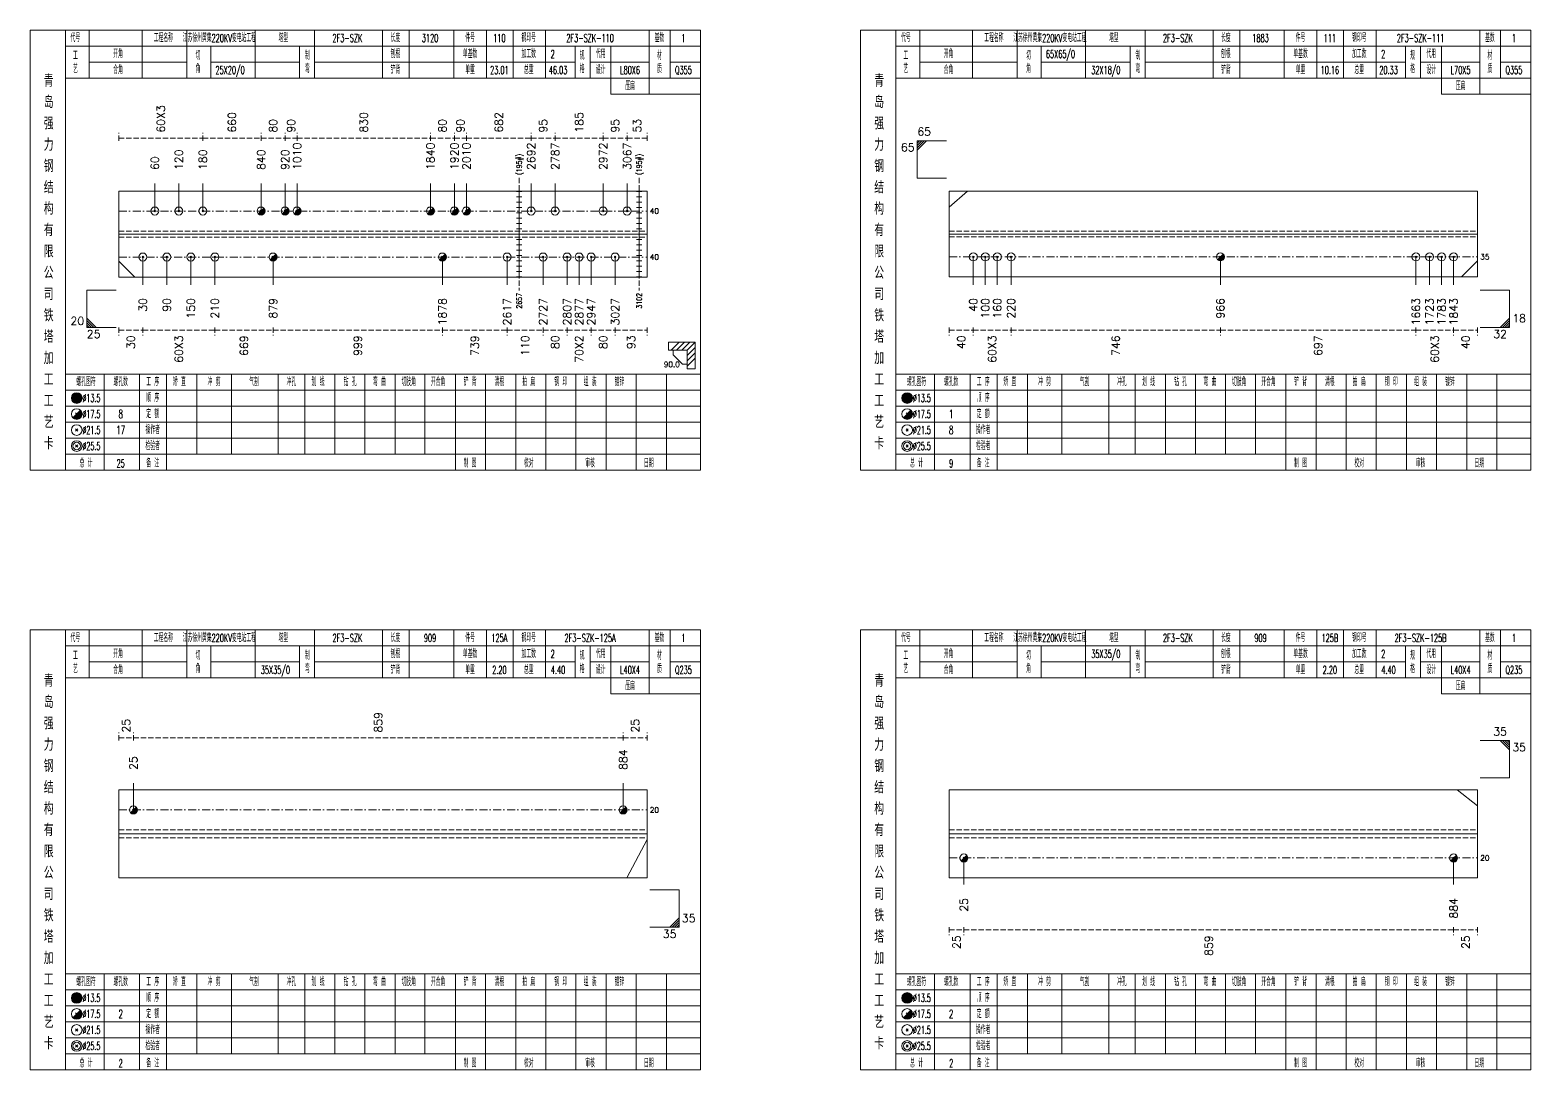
# Model space of a CAD drawing. Extents: x 0 to 4623, y -1159 to 4890.
# Drawn here: x 2803 to 3365, y 4500 to 4890 of the extents above; entities that cross this region are included whole.
import ezdxf
from ezdxf.enums import TextEntityAlignment as Align

# ---------------------------------------------------------------- set-up
doc = ezdxf.new("R2010")
doc.units = 0
doc.header["$MEASUREMENT"] = 0
doc.linetypes.add('一点画线', pattern=[5.2, 3, -1, 0.2, -1])
doc.linetypes.add('虚线', pattern=[2.75, 2, -0.75])
doc.layers.get('0').update_dxf_attribs({"linetype": 'CONTINUOUS', "lineweight": 25})
for name, color, linetype, lineweight in [('1', 7, 'CONTINUOUS', 25), ('2', 7, 'CONTINUOUS', 25), ('4', 7, 'CONTINUOUS', 25), ('5', 7, 'CONTINUOUS', 25)]:
    doc.layers.add(name, color=color, linetype=linetype, lineweight=lineweight)
doc.styles.get("Standard").update_dxf_attribs({"font": 'simplex.shx', "width": 0.7, "height": 3, "bigfont": 'gbhzfs.shx'})

# ---------------------------------------------------------------- blocks, each defined once
blk = doc.blocks.new('孔17.5')
at = {"layer": '5', "color": 7, "linetype": 'Continuous', "lineweight": 13}
for p, q in [((-0.707, -0.707), (0.707, 0.707)), ((-0.2, 0.2), (0.2, -0.2))]:
    blk.add_line(p, q, dxfattribs=at)
blk.add_circle((0, 0), 1, dxfattribs=at)
for radius in [0.9, 0.8, 0.7, 0.6, 0.5, 0.4, 0.3, 0.2, 0.1]:
    blk.add_arc((0, 0), radius, 225, 45, dxfattribs=at)
blk = doc.blocks.new('孔21.5')
at = {"layer": '5', "color": 7, "linetype": 'Continuous', "lineweight": 13}
for p, q in [((-0.2, -0.2), (0.2, 0.2)), ((-0.2, 0.2), (0.2, -0.2))]:
    blk.add_line(p, q, dxfattribs=at)
blk.add_circle((0, 0), 1, dxfattribs=at)

msp = doc.modelspace()

# ---------------------------------------------------------------- linework, layer by layer
at = {"color": 8, "linetype": '虚线', "lineweight": 9}
for p, q in [((2835.9, 4848.5), (2835.9, 4851.5)), ((2867.4, 4848.5), (2867.4, 4851.5)), ((2867.4, 4848.5), (2867.4, 4851.5)), ((2889.235, 4848.5), (2889.235, 4851.5)), ((2889.235, 4848.5), (2889.235, 4851.5)), ((2898.235, 4848.5), (2898.235, 4851.5)), ((2898.235, 4848.5), (2898.235, 4851.5)), ((2902.735, 4848.5), (2902.735, 4851.5)), ((2902.735, 4848.5), (2902.735, 4851.5)), ((2952.728, 4848.5), (2952.728, 4851.5)), ((2952.728, 4848.5), (2952.728, 4851.5)), ((2961.728, 4848.5), (2961.728, 4851.5)), ((2961.728, 4848.5), (2961.728, 4851.5)), ((2966.228, 4848.5), (2966.228, 4851.5)), ((2966.228, 4848.5), (2966.228, 4851.5)), ((2990.5, 4848.5), (2990.5, 4851.5)), ((2990.5, 4848.5), (2990.5, 4851.5)), ((2999.5, 4848.5), (2999.5, 4851.5)), ((2999.5, 4848.5), (2999.5, 4851.5)), ((3017.5, 4848.5), (3017.5, 4851.5)), ((3017.5, 4848.5), (3017.5, 4851.5)), ((3026.5, 4848.5), (3026.5, 4851.5)), ((3026.5, 4848.5), (3026.5, 4851.5)), ((3034, 4848.5), (3034, 4851.5)), ((2835.9, 4849.5), (2867.4, 4849.5)), ((2867.4, 4849.5), (2889.235, 4849.5)), ((2889.235, 4849.5), (2898.235, 4849.5)), ((2898.235, 4849.5), (2902.735, 4849.5)), ((2902.735, 4849.5), (2952.728, 4849.5)), ((2952.728, 4849.5), (2961.728, 4849.5)), ((2961.728, 4849.5), (2966.228, 4849.5)), ((2966.228, 4849.5), (2990.5, 4849.5)), ((2990.5, 4849.5), (2999.5, 4849.5)), ((2999.5, 4849.5), (3017.5, 4849.5)), ((3017.5, 4849.5), (3026.5, 4849.5)), ((3026.5, 4849.5), (3034, 4849.5)), ((2835.9, 4778.5), (2835.9, 4775.5)), ((2844.9, 4778.5), (2844.9, 4775.5)), ((2844.9, 4778.5), (2844.9, 4775.5)), ((2871.9, 4778.5), (2871.9, 4775.5)), ((2871.9, 4778.5), (2871.9, 4775.5)), ((2893.735, 4778.5), (2893.735, 4775.5)), ((2893.735, 4778.5), (2893.735, 4775.5)), ((2957.228, 4778.5), (2957.228, 4775.5)), ((2957.228, 4778.5), (2957.228, 4775.5)), ((2981.5, 4778.5), (2981.5, 4775.5)), ((2981.5, 4778.5), (2981.5, 4775.5)), ((2995, 4778.5), (2995, 4775.5)), ((2995, 4778.5), (2995, 4775.5)), ((3004, 4778.5), (3004, 4775.5)), ((3004, 4778.5), (3004, 4775.5)), ((3013, 4778.5), (3013, 4775.5)), ((3013, 4778.5), (3013, 4775.5)), ((3022, 4778.5), (3022, 4775.5)), ((3022, 4778.5), (3022, 4775.5)), ((3034, 4778.5), (3034, 4775.5)), ((3147.3, 4778.5), (3147.3, 4775.5)), ((3156.3, 4778.5), (3156.3, 4775.5)), ((3156.3, 4778.5), (3156.3, 4775.5)), ((3170.445, 4778.5), (3170.445, 4775.5)), ((3170.445, 4778.5), (3170.445, 4775.5)), ((3248.928, 4778.5), (3248.928, 4775.5)), ((3248.928, 4778.5), (3248.928, 4775.5)), ((3322.255, 4778.5), (3322.255, 4775.5)), ((3322.255, 4778.5), (3322.255, 4775.5)), ((3336.4, 4778.5), (3336.4, 4775.5)), ((3336.4, 4778.5), (3336.4, 4775.5)), ((3345.4, 4778.5), (3345.4, 4775.5)), ((2835.9, 4777.5), (2844.9, 4777.5)), ((2844.9, 4777.5), (2871.9, 4777.5)), ((2871.9, 4777.5), (2893.735, 4777.5)), ((2893.735, 4777.5), (2957.228, 4777.5)), ((2957.228, 4777.5), (2981.5, 4777.5)), ((2981.5, 4777.5), (2995, 4777.5)), ((2995, 4777.5), (3004, 4777.5)), ((3004, 4777.5), (3013, 4777.5)), ((3013, 4777.5), (3022, 4777.5)), ((3022, 4777.5), (3034, 4777.5)), ((3147.3, 4777.5), (3156.3, 4777.5)), ((3156.3, 4777.5), (3170.445, 4777.5)), ((3170.445, 4777.5), (3248.928, 4777.5)), ((3248.928, 4777.5), (3322.255, 4777.5)), ((3322.255, 4777.5), (3336.4, 4777.5)), ((3336.4, 4777.5), (3345.4, 4777.5)), ((2835.9, 4623.5), (2835.9, 4626.5)), ((2841.348, 4623.5), (2841.348, 4626.5)), ((2841.348, 4623.5), (2841.348, 4626.5)), ((3025, 4623.5), (3025, 4626.5)), ((3025, 4623.5), (3025, 4626.5)), ((3034, 4623.5), (3034, 4626.5)), ((2835.9, 4624.5), (2841.348, 4624.5)), ((2841.348, 4624.5), (3025, 4624.5)), ((3025, 4624.5), (3034, 4624.5)), ((3147.3, 4553.5), (3147.3, 4550.5)), ((3152.748, 4553.5), (3152.748, 4550.5)), ((3152.748, 4553.5), (3152.748, 4550.5)), ((3336.4, 4553.5), (3336.4, 4550.5)), ((3336.4, 4553.5), (3336.4, 4550.5)), ((3345.4, 4553.5), (3345.4, 4550.5)), ((3147.3, 4552.5), (3152.748, 4552.5)), ((3152.748, 4552.5), (3336.4, 4552.5)), ((3336.4, 4552.5), (3345.4, 4552.5))]:
    msp.add_line(p, q, dxfattribs=at)
at = {"color": 7, "linetype": 'Continuous', "lineweight": 13}
for p, q in [((3135.3, 4848.5), (3146.3, 4848.5)), ((3135.3, 4834.5), (3135.3, 4848.5)), ((3136.175, 4848.5), (3135.3, 4847.625)), ((3137.05, 4848.5), (3135.3, 4846.75)), ((3137.925, 4848.5), (3135.3, 4845.875)), ((3138.8, 4848.5), (3135.3, 4845)), ((3135.3, 4834.5), (3146.3, 4834.5)), ((2849.4, 4822.125), (2849.4, 4832.5)), ((2858.4, 4822.125), (2858.4, 4832.5)), ((2867.4, 4822.125), (2867.4, 4832.5)), ((2889.235, 4822.125), (2889.235, 4832.5)), ((2898.235, 4822.125), (2898.235, 4832.5)), ((2902.735, 4822.125), (2902.735, 4832.5)), ((2952.728, 4822.125), (2952.728, 4832.5)), ((2961.728, 4822.125), (2961.728, 4832.5)), ((2966.228, 4822.125), (2966.228, 4832.5)), ((2990.5, 4822.125), (2990.5, 4832.5)), ((2999.5, 4822.125), (2999.5, 4832.5)), ((3017.5, 4822.125), (3017.5, 4832.5)), ((3026.5, 4822.125), (3026.5, 4832.5)), ((3147.3, 4823.571), (3154.138, 4829.571)), ((2835.9, 4803.375), (2841.9, 4797.375)), ((2844.9, 4804.875), (2844.9, 4794.5)), ((2853.9, 4804.875), (2853.9, 4794.5)), ((2862.9, 4804.875), (2862.9, 4794.5)), ((2871.9, 4804.875), (2871.9, 4794.5)), ((2893.735, 4804.875), (2893.735, 4794.5)), ((2957.228, 4804.875), (2957.228, 4794.5)), ((2981.5, 4804.875), (2981.5, 4794.5)), ((2995, 4804.875), (2995, 4794.5)), ((3004, 4804.875), (3004, 4794.5)), ((3008.5, 4804.875), (3008.5, 4794.5)), ((3013, 4804.875), (3013, 4794.5)), ((3022, 4804.875), (3022, 4794.5)), ((3156.3, 4804.929), (3156.3, 4794.5)), ((3160.8, 4804.929), (3160.8, 4794.5)), ((3165.3, 4804.929), (3165.3, 4794.5)), ((3170.445, 4804.929), (3170.445, 4794.5)), ((3248.928, 4804.929), (3248.928, 4794.5)), ((3322.255, 4804.929), (3322.255, 4794.5)), ((3327.4, 4804.929), (3327.4, 4794.5)), ((3331.9, 4804.929), (3331.9, 4794.5)), ((3336.4, 4804.929), (3336.4, 4794.5)), ((3345.4, 4803.429), (3339.4, 4797.429)), ((2823.9, 4792.5), (2834.9, 4792.5)), ((2823.9, 4792.5), (2823.9, 4778.5)), ((3357.4, 4792.5), (3346.4, 4792.5)), ((3357.4, 4792.5), (3357.4, 4778.5)), ((2827.4, 4778.5), (2823.9, 4782)), ((2826.525, 4778.5), (2823.9, 4781.125)), ((2825.65, 4778.5), (2823.9, 4780.25)), ((2824.775, 4778.5), (2823.9, 4779.375)), ((2823.9, 4778.5), (2834.9, 4778.5)), ((3357.4, 4778.5), (3346.4, 4778.5)), ((3353.9, 4778.5), (3357.4, 4782)), ((3354.775, 4778.5), (3357.4, 4781.125)), ((3355.65, 4778.5), (3357.4, 4780.25)), ((3356.525, 4778.5), (3357.4, 4779.375)), ((3357.4, 4623.5), (3346.4, 4623.5)), ((3353.9, 4623.5), (3357.4, 4620)), ((3354.775, 4623.5), (3357.4, 4620.875)), ((3355.65, 4623.5), (3357.4, 4621.75)), ((3356.525, 4623.5), (3357.4, 4622.625)), ((3357.4, 4609.5), (3357.4, 4623.5)), ((3357.4, 4609.5), (3346.4, 4609.5)), ((2841.348, 4597.5), (2841.348, 4607.5)), ((3025, 4597.5), (3025, 4607.5)), ((3345.4, 4599), (3337.772, 4605)), ((3034, 4586.438), (3026.372, 4572)), ((3152.748, 4579.5), (3152.748, 4569.5)), ((3336.4, 4579.5), (3336.4, 4569.5)), ((3046, 4567.5), (3035, 4567.5)), ((3046, 4567.5), (3046, 4553.5)), ((3046, 4553.5), (3035, 4553.5)), ((3042.5, 4553.5), (3046, 4557)), ((3043.375, 4553.5), (3046, 4556.125)), ((3044.25, 4553.5), (3046, 4555.25)), ((3045.125, 4553.5), (3046, 4554.375))]:
    msp.add_line(p, q, dxfattribs=at)
at = {"color": 7, "linetype": 'Continuous', "lineweight": 18}
for p, q in [((2835.9, 4829.625), (2835.9, 4797.375)), ((2835.9, 4829.625), (3034, 4829.625)), ((3034, 4829.625), (3034, 4797.375)), ((3147.3, 4829.571), (3147.3, 4797.429)), ((3147.3, 4829.571), (3345.4, 4829.571)), ((3345.4, 4829.571), (3345.4, 4797.429)), ((2835.9, 4813.5), (3034, 4813.5)), ((3147.3, 4813.5), (3345.4, 4813.5)), ((2835.9, 4605), (2835.9, 4572)), ((2835.9, 4605), (3034, 4605)), ((3034, 4605), (3034, 4572)), ((3147.3, 4605), (3147.3, 4572)), ((3147.3, 4605), (3345.4, 4605)), ((3345.4, 4605), (3345.4, 4572)), ((2835.9, 4588.5), (3034, 4588.5)), ((3147.3, 4588.5), (3345.4, 4588.5))]:
    msp.add_line(p, q, dxfattribs=at)
at = {"color": 3, "linetype": '一点画线', "lineweight": 13}
for p, q in [((2835.9, 4822.125), (3034, 4822.125)), ((2835.9, 4804.875), (3034, 4804.875)), ((3147.3, 4804.929), (3345.4, 4804.929)), ((2835.9, 4597.5), (3034, 4597.5)), ((3147.3, 4579.5), (3345.4, 4579.5))]:
    msp.add_line(p, q, dxfattribs=at)
at = {"color": 1, "linetype": '虚线', "lineweight": 18}
for p, q in [((2835.9, 4814.625), (3034, 4814.625)), ((2835.9, 4812.375), (3034, 4812.375)), ((3147.3, 4814.571), (3345.4, 4814.571)), ((3147.3, 4812.429), (3345.4, 4812.429)), ((2835.9, 4590), (3034, 4590)), ((2835.9, 4587), (3034, 4587)), ((3147.3, 4590), (3345.4, 4590)), ((3147.3, 4587), (3345.4, 4587))]:
    msp.add_line(p, q, dxfattribs=at)
at = {"layer": '1', "color": 7, "linetype": 'Continuous', "lineweight": 18}
for p, q in [((2835.9, 4797.375), (3034, 4797.375)), ((3147.3, 4797.429), (3345.4, 4797.429)), ((2835.9, 4572), (3034, 4572)), ((3147.3, 4572), (3345.4, 4572))]:
    msp.add_line(p, q, dxfattribs=at)
at = {"layer": '2', "color": 216, "linetype": '虚线', "lineweight": 13}
for p, q in [((2986, 4834.625), (2986, 4792.375)), ((3031, 4834.625), (3031, 4792.375))]:
    msp.add_line(p, q, dxfattribs=at)
at = {"layer": '2', "color": 7, "linetype": 'Continuous', "lineweight": 13}
for p, q in [((2987, 4829.5), (2985, 4829.5)), ((2986, 4813.5), (2986, 4829.625)), ((3032, 4829.5), (3030, 4829.5)), ((3031, 4813.5), (3031, 4829.625)), ((2987, 4827.5), (2985, 4827.5)), ((2987, 4825.5), (2985, 4825.5)), ((2987, 4823.5), (2985, 4823.5)), ((3032, 4827.5), (3030, 4827.5)), ((3032, 4825.5), (3030, 4825.5)), ((3032, 4823.5), (3030, 4823.5)), ((2987, 4821.5), (2985, 4821.5)), ((2987, 4819.5), (2985, 4819.5)), ((3032, 4821.5), (3030, 4821.5)), ((3032, 4819.5), (3030, 4819.5)), ((2987, 4817.5), (2985, 4817.5)), ((2987, 4815.5), (2985, 4815.5)), ((2986, 4813.5), (2986, 4797.375)), ((3032, 4817.5), (3030, 4817.5)), ((3032, 4815.5), (3030, 4815.5)), ((3031, 4813.5), (3031, 4797.375)), ((2985, 4811.5), (2987, 4811.5)), ((2985, 4809.5), (2987, 4809.5)), ((2985, 4807.5), (2987, 4807.5)), ((3030, 4811.5), (3032, 4811.5)), ((3030, 4809.5), (3032, 4809.5)), ((3030, 4807.5), (3032, 4807.5)), ((2985, 4805.5), (2987, 4805.5)), ((2985, 4803.5), (2987, 4803.5)), ((2985, 4801.5), (2987, 4801.5)), ((3030, 4805.5), (3032, 4805.5)), ((3030, 4803.5), (3032, 4803.5)), ((3030, 4801.5), (3032, 4801.5)), ((2985, 4799.5), (2987, 4799.5)), ((2985, 4797.5), (2987, 4797.5)), ((3030, 4799.5), (3032, 4799.5)), ((3030, 4797.5), (3032, 4797.5)), ((3052, 4773), (3042, 4773)), ((3042, 4773), (3042, 4770)), ((3043, 4770), (3046, 4773)), ((3045, 4770), (3048, 4773)), ((3047, 4770), (3050, 4773)), ((3049, 4770), (3052, 4773)), ((3052, 4763), (3052, 4773)), ((3042, 4770), (3049, 4770)), ((3043.75, 4770), (3043.75, 4768.25)), ((3047.25, 4764.75), (3043.75, 4768.25)), ((3049, 4768), (3052, 4771)), ((3049, 4770), (3049, 4763)), ((3049, 4766), (3052, 4769)), ((3049, 4764), (3052, 4767)), ((3047.25, 4764.75), (3049, 4764.75)), ((3049, 4763), (3052, 4763))]:
    msp.add_line(p, q, dxfattribs=at)
at = {"layer": '4', "color": 1, "linetype": 'Continuous', "lineweight": 18}
for p, q in [((2815.9, 4725), (2815.9, 4890)), ((2824.8, 4872), (2824.8, 4890)), ((2844.6, 4872), (2844.6, 4890)), ((2861.4, 4872), (2861.4, 4890)), ((2887, 4872), (2887, 4890)), ((2909.3, 4872), (2909.3, 4890)), ((2934.8, 4872), (2934.8, 4890)), ((2944.8, 4872), (2944.8, 4890)), ((2961.5, 4872), (2961.5, 4890)), ((2973.7, 4872), (2973.7, 4890)), ((2983.7, 4872), (2983.7, 4890)), ((2995.9, 4872), (2995.9, 4890)), ((3034.8, 4866), (3034.8, 4890)), ((3042.6, 4872), (3042.6, 4890)), ((3127.3, 4725), (3127.3, 4890)), ((3136.2, 4872), (3136.2, 4890)), ((3156, 4872), (3156, 4890)), ((3172.8, 4872), (3172.8, 4890)), ((3198.4, 4872), (3198.4, 4890)), ((3220.7, 4872), (3220.7, 4890)), ((3246.2, 4872), (3246.2, 4890)), ((3256.2, 4872), (3256.2, 4890)), ((3272.9, 4872), (3272.9, 4890)), ((3285.1, 4872), (3285.1, 4890)), ((3295.1, 4872), (3295.1, 4890)), ((3307.3, 4872), (3307.3, 4890)), ((3346.2, 4866), (3346.2, 4890)), ((3354, 4872), (3354, 4890)), ((2815.9, 4884), (3054, 4884)), ((2870.4, 4872), (2870.4, 4884)), ((2903.7, 4872), (2903.7, 4884)), ((3007, 4872), (3007, 4884)), ((3012.6, 4872), (3012.6, 4884)), ((3020.4, 4866), (3020.4, 4884)), ((3127.3, 4884), (3365.4, 4884)), ((3181.8, 4872), (3181.8, 4884)), ((3215.1, 4872), (3215.1, 4884)), ((3318.4, 4872), (3318.4, 4884)), ((3324, 4872), (3324, 4884)), ((3331.8, 4866), (3331.8, 4884)), ((2824.8, 4878), (2861.4, 4878)), ((2870.4, 4878), (2903.7, 4878)), ((2909.3, 4878), (3007, 4878)), ((3012.6, 4878), (3034.8, 4878)), ((3042.6, 4878), (3054, 4878)), ((3136.2, 4878), (3172.8, 4878)), ((3181.8, 4878), (3215.1, 4878)), ((3220.7, 4878), (3318.4, 4878)), ((3324, 4878), (3346.2, 4878)), ((3354, 4878), (3365.4, 4878)), ((2815.9, 4872), (3054, 4872)), ((3127.3, 4872), (3365.4, 4872)), ((3020.4, 4866), (3054, 4866)), ((3331.8, 4866), (3365.4, 4866)), ((2815.9, 4761), (3054, 4761)), ((2830.4, 4725), (2830.4, 4761)), ((2843.7, 4725), (2843.7, 4761)), ((2853.8, 4725), (2853.8, 4761)), ((2865.2, 4731), (2865.2, 4761)), ((2878.1, 4731), (2878.1, 4761)), ((2895.7, 4731), (2895.7, 4761)), ((2905.6, 4731), (2905.6, 4761)), ((2916.9, 4731), (2916.9, 4761)), ((2928.2, 4731), (2928.2, 4761)), ((2939.5, 4731), (2939.5, 4761)), ((2950.7, 4731), (2950.7, 4761)), ((2962.1, 4731), (2962.1, 4761)), ((2973.4, 4731), (2973.4, 4761)), ((2984.7, 4731), (2984.7, 4761)), ((2996, 4731), (2996, 4761)), ((3007.3, 4731), (3007.3, 4761)), ((3018.6, 4731), (3018.6, 4761)), ((3029.9, 4731), (3029.9, 4761)), ((3041.2, 4731), (3041.2, 4761)), ((3127.3, 4761), (3365.4, 4761)), ((3141.8, 4725), (3141.8, 4761)), ((3155.1, 4725), (3155.1, 4761)), ((3165.2, 4725), (3165.2, 4761)), ((3176.6, 4731), (3176.6, 4761)), ((3189.5, 4731), (3189.5, 4761)), ((3207.1, 4731), (3207.1, 4761)), ((3217, 4731), (3217, 4761)), ((3228.3, 4731), (3228.3, 4761)), ((3239.6, 4731), (3239.6, 4761)), ((3250.9, 4731), (3250.9, 4761)), ((3262.1, 4731), (3262.1, 4761)), ((3273.5, 4731), (3273.5, 4761)), ((3284.8, 4731), (3284.8, 4761)), ((3296.1, 4731), (3296.1, 4761)), ((3307.4, 4731), (3307.4, 4761)), ((3318.7, 4731), (3318.7, 4761)), ((3330, 4731), (3330, 4761)), ((3341.3, 4731), (3341.3, 4761)), ((3352.6, 4731), (3352.6, 4761)), ((2815.9, 4755), (3054, 4755)), ((3127.3, 4755), (3365.4, 4755)), ((2815.9, 4749), (3054, 4749)), ((3127.3, 4749), (3365.4, 4749)), ((2815.9, 4743), (3054, 4743)), ((3127.3, 4743), (3365.4, 4743)), ((2815.9, 4737), (3054, 4737)), ((3127.3, 4737), (3365.4, 4737)), ((2815.9, 4731), (3054, 4731)), ((2962.1, 4725), (2962.1, 4731)), ((2973.4, 4725), (2973.4, 4731)), ((2984.7, 4725), (2984.7, 4731)), ((2996, 4725), (2996, 4731)), ((3007.3, 4725), (3007.3, 4731)), ((3018.6, 4725), (3018.6, 4731)), ((3029.9, 4725), (3029.9, 4731)), ((3041.2, 4725), (3041.2, 4731)), ((3127.3, 4731), (3365.4, 4731)), ((3273.5, 4725), (3273.5, 4731)), ((3284.8, 4725), (3284.8, 4731)), ((3296.1, 4725), (3296.1, 4731)), ((3307.4, 4725), (3307.4, 4731)), ((3318.7, 4725), (3318.7, 4731)), ((3330, 4725), (3330, 4731)), ((3341.3, 4725), (3341.3, 4731)), ((3352.6, 4725), (3352.6, 4731)), ((2815.9, 4500), (2815.9, 4665)), ((2824.8, 4647), (2824.8, 4665)), ((2844.6, 4647), (2844.6, 4665)), ((2861.4, 4647), (2861.4, 4665)), ((2887, 4647), (2887, 4665)), ((2909.3, 4647), (2909.3, 4665)), ((2934.8, 4647), (2934.8, 4665)), ((2944.8, 4647), (2944.8, 4665)), ((2961.5, 4647), (2961.5, 4665)), ((2973.7, 4647), (2973.7, 4665)), ((2983.7, 4647), (2983.7, 4665)), ((2995.9, 4647), (2995.9, 4665)), ((3034.8, 4641), (3034.8, 4665)), ((3042.6, 4647), (3042.6, 4665)), ((3127.3, 4500), (3127.3, 4665)), ((3136.2, 4647), (3136.2, 4665)), ((3156, 4647), (3156, 4665)), ((3172.8, 4647), (3172.8, 4665)), ((3198.4, 4647), (3198.4, 4665)), ((3220.7, 4647), (3220.7, 4665)), ((3246.2, 4647), (3246.2, 4665)), ((3256.2, 4647), (3256.2, 4665)), ((3272.9, 4647), (3272.9, 4665)), ((3285.1, 4647), (3285.1, 4665)), ((3295.1, 4647), (3295.1, 4665)), ((3307.3, 4647), (3307.3, 4665)), ((3346.2, 4641), (3346.2, 4665)), ((3354, 4647), (3354, 4665)), ((2815.9, 4659), (3054, 4659)), ((2870.4, 4647), (2870.4, 4659)), ((2903.7, 4647), (2903.7, 4659)), ((3007, 4647), (3007, 4659)), ((3012.6, 4647), (3012.6, 4659)), ((3020.4, 4641), (3020.4, 4659)), ((3127.3, 4659), (3365.4, 4659)), ((3181.8, 4647), (3181.8, 4659)), ((3215.1, 4647), (3215.1, 4659)), ((3318.4, 4647), (3318.4, 4659)), ((3324, 4647), (3324, 4659)), ((3331.8, 4641), (3331.8, 4659)), ((2824.8, 4653), (2861.4, 4653)), ((2870.4, 4653), (2903.7, 4653)), ((2909.3, 4653), (3007, 4653)), ((3012.6, 4653), (3034.8, 4653)), ((3042.6, 4653), (3054, 4653)), ((3136.2, 4653), (3172.8, 4653)), ((3181.8, 4653), (3215.1, 4653)), ((3220.7, 4653), (3318.4, 4653)), ((3324, 4653), (3346.2, 4653)), ((3354, 4653), (3365.4, 4653)), ((2815.9, 4647), (3054, 4647)), ((3127.3, 4647), (3365.4, 4647)), ((3020.4, 4641), (3054, 4641)), ((3331.8, 4641), (3365.4, 4641)), ((2815.9, 4536), (3054, 4536)), ((2830.4, 4500), (2830.4, 4536)), ((2843.7, 4500), (2843.7, 4536)), ((2853.8, 4500), (2853.8, 4536)), ((2865.2, 4506), (2865.2, 4536)), ((2878.1, 4506), (2878.1, 4536)), ((2895.7, 4506), (2895.7, 4536)), ((2905.6, 4506), (2905.6, 4536)), ((2916.9, 4506), (2916.9, 4536)), ((2928.2, 4506), (2928.2, 4536)), ((2939.5, 4506), (2939.5, 4536)), ((2950.7, 4506), (2950.7, 4536)), ((2962.1, 4506), (2962.1, 4536)), ((2973.4, 4506), (2973.4, 4536)), ((2984.7, 4506), (2984.7, 4536)), ((2996, 4506), (2996, 4536)), ((3007.3, 4506), (3007.3, 4536)), ((3018.6, 4506), (3018.6, 4536)), ((3029.9, 4506), (3029.9, 4536)), ((3041.2, 4506), (3041.2, 4536)), ((3127.3, 4536), (3365.4, 4536)), ((3141.8, 4500), (3141.8, 4536)), ((3155.1, 4500), (3155.1, 4536)), ((3165.2, 4500), (3165.2, 4536)), ((3176.6, 4506), (3176.6, 4536)), ((3189.5, 4506), (3189.5, 4536)), ((3207.1, 4506), (3207.1, 4536)), ((3217, 4506), (3217, 4536)), ((3228.3, 4506), (3228.3, 4536)), ((3239.6, 4506), (3239.6, 4536)), ((3250.9, 4506), (3250.9, 4536)), ((3262.1, 4506), (3262.1, 4536)), ((3273.5, 4506), (3273.5, 4536)), ((3284.8, 4506), (3284.8, 4536)), ((3296.1, 4506), (3296.1, 4536)), ((3307.4, 4506), (3307.4, 4536)), ((3318.7, 4506), (3318.7, 4536)), ((3330, 4506), (3330, 4536)), ((3341.3, 4506), (3341.3, 4536)), ((3352.6, 4506), (3352.6, 4536)), ((2815.9, 4530), (3054, 4530)), ((3127.3, 4530), (3365.4, 4530)), ((2815.9, 4524), (3054, 4524)), ((3127.3, 4524), (3365.4, 4524)), ((2815.9, 4518), (3054, 4518)), ((3127.3, 4518), (3365.4, 4518)), ((2815.9, 4512), (3054, 4512)), ((3127.3, 4512), (3365.4, 4512)), ((2815.9, 4506), (3054, 4506)), ((2962.1, 4500), (2962.1, 4506)), ((2973.4, 4500), (2973.4, 4506)), ((2984.7, 4500), (2984.7, 4506)), ((2996, 4500), (2996, 4506)), ((3007.3, 4500), (3007.3, 4506)), ((3018.6, 4500), (3018.6, 4506)), ((3029.9, 4500), (3029.9, 4506)), ((3041.2, 4500), (3041.2, 4506)), ((3127.3, 4506), (3365.4, 4506)), ((3273.5, 4500), (3273.5, 4506)), ((3284.8, 4500), (3284.8, 4506)), ((3296.1, 4500), (3296.1, 4506)), ((3307.4, 4500), (3307.4, 4506)), ((3318.7, 4500), (3318.7, 4506)), ((3330, 4500), (3330, 4506)), ((3341.3, 4500), (3341.3, 4506)), ((3352.6, 4500), (3352.6, 4506))]:
    msp.add_line(p, q, dxfattribs=at)
at = {"layer": '4', "color": 7, "linetype": 'Continuous', "lineweight": 13}
for p, q in [((2819.9, 4751.8), (2820.3, 4752.2)), ((2820.3, 4751.8), (2819.9, 4752.2)), ((3131.3, 4751.8), (3131.7, 4752.2)), ((3131.7, 4751.8), (3131.3, 4752.2)), ((2818.686, 4744.586), (2821.514, 4747.414)), ((2819.7, 4746.4), (2820.5, 4745.6)), ((3130.086, 4744.586), (3132.914, 4747.414)), ((3131.1, 4746.4), (3131.9, 4745.6)), ((2819.7, 4739.6), (2820.5, 4740.4)), ((2819.7, 4740.4), (2820.5, 4739.6)), ((3131.1, 4739.6), (3131.9, 4740.4)), ((3131.1, 4740.4), (3131.9, 4739.6)), ((2819.7, 4733.6), (2820.5, 4734.4)), ((2819.7, 4734.4), (2820.5, 4733.6)), ((3131.1, 4733.6), (3131.9, 4734.4)), ((3131.1, 4734.4), (3131.9, 4733.6)), ((2819.9, 4526.8), (2820.3, 4527.2)), ((2820.3, 4526.8), (2819.9, 4527.2)), ((3131.3, 4526.8), (3131.7, 4527.2)), ((3131.7, 4526.8), (3131.3, 4527.2)), ((2818.686, 4519.586), (2821.514, 4522.414)), ((2819.7, 4521.4), (2820.5, 4520.6)), ((3130.086, 4519.586), (3132.914, 4522.414)), ((3131.1, 4521.4), (3131.9, 4520.6)), ((2819.7, 4514.6), (2820.5, 4515.4)), ((2819.7, 4515.4), (2820.5, 4514.6)), ((3131.1, 4514.6), (3131.9, 4515.4)), ((3131.1, 4515.4), (3131.9, 4514.6)), ((2819.7, 4508.6), (2820.5, 4509.4)), ((2819.7, 4509.4), (2820.5, 4508.6)), ((3131.1, 4508.6), (3131.9, 4509.4)), ((3131.1, 4509.4), (3131.9, 4508.6))]:
    msp.add_line(p, q, dxfattribs=at)
at = {"layer": '4', "color": 1, "linetype": 'Continuous', "lineweight": 18}
for points in [[(2802.6, 4890), (2802.6, 4725), (3054, 4725), (3054, 4890)], [(3114, 4890), (3114, 4725), (3365.4, 4725), (3365.4, 4890)], [(2802.6, 4665), (2802.6, 4500), (3054, 4500), (3054, 4665)], [(3114, 4665), (3114, 4500), (3365.4, 4500), (3365.4, 4665)]]:
    msp.add_lwpolyline(points, close=True, dxfattribs=at)
at = {"layer": '4', "color": 7, "linetype": 'Continuous', "lineweight": 13}
for centre, radius in [((2820.1, 4752), 2), ((2820.1, 4752), 1.8), ((2820.1, 4752), 1.6), ((2820.1, 4752), 1.4), ((2820.1, 4752), 1.2), ((2820.1, 4752), 1), ((2820.1, 4752), 0.8), ((2820.1, 4752), 0.6), ((2820.1, 4752), 0.4), ((2820.1, 4752), 0.2), ((3131.5, 4752), 2), ((3131.5, 4752), 1.8), ((3131.5, 4752), 1.6), ((3131.5, 4752), 1.4), ((3131.5, 4752), 1.2), ((3131.5, 4752), 1), ((3131.5, 4752), 0.8), ((3131.5, 4752), 0.6), ((3131.5, 4752), 0.4), ((3131.5, 4752), 0.2), ((2820.1, 4746), 2), ((3131.5, 4746), 2), ((2820.1, 4740), 2), ((3131.5, 4740), 2), ((2820.1, 4734), 2), ((2820.1, 4734), 1.4), ((3131.5, 4734), 2), ((3131.5, 4734), 1.4), ((2820.1, 4527), 2), ((2820.1, 4527), 1.8), ((2820.1, 4527), 1.6), ((2820.1, 4527), 1.4), ((2820.1, 4527), 1.2), ((2820.1, 4527), 1), ((2820.1, 4527), 0.8), ((2820.1, 4527), 0.6), ((2820.1, 4527), 0.4), ((2820.1, 4527), 0.2), ((3131.5, 4527), 2), ((3131.5, 4527), 1.8), ((3131.5, 4527), 1.6), ((3131.5, 4527), 1.4), ((3131.5, 4527), 1.2), ((3131.5, 4527), 1), ((3131.5, 4527), 0.8), ((3131.5, 4527), 0.6), ((3131.5, 4527), 0.4), ((3131.5, 4527), 0.2), ((2820.1, 4521), 2), ((3131.5, 4521), 2), ((2820.1, 4515), 2), ((3131.5, 4515), 2), ((2820.1, 4509), 2), ((2820.1, 4509), 1.4), ((3131.5, 4509), 2), ((3131.5, 4509), 1.4)]:
    msp.add_circle(centre, radius, dxfattribs=at)
for centre, radius in [((2820.1, 4746), 1.8), ((2820.1, 4746), 1.6), ((2820.1, 4746), 1.4), ((2820.1, 4746), 1.2), ((2820.1, 4746), 1), ((2820.1, 4746), 0.8), ((2820.1, 4746), 0.6), ((2820.1, 4746), 0.4), ((2820.1, 4746), 0.2), ((3131.5, 4746), 1.8), ((3131.5, 4746), 1.6), ((3131.5, 4746), 1.4), ((3131.5, 4746), 1.2), ((3131.5, 4746), 1), ((3131.5, 4746), 0.8), ((3131.5, 4746), 0.6), ((3131.5, 4746), 0.4), ((3131.5, 4746), 0.2), ((2820.1, 4521), 1.8), ((2820.1, 4521), 1.6), ((2820.1, 4521), 1.4), ((2820.1, 4521), 1.2), ((2820.1, 4521), 1), ((2820.1, 4521), 0.8), ((2820.1, 4521), 0.6), ((2820.1, 4521), 0.4), ((2820.1, 4521), 0.2), ((3131.5, 4521), 1.8), ((3131.5, 4521), 1.6), ((3131.5, 4521), 1.4), ((3131.5, 4521), 1.2), ((3131.5, 4521), 1), ((3131.5, 4521), 0.8), ((3131.5, 4521), 0.6), ((3131.5, 4521), 0.4), ((3131.5, 4521), 0.2)]:
    msp.add_arc(centre, radius, 225, 45, dxfattribs=at)

# ---------------------------------------------------------------- block references
at = {"color": 7, "linetype": 'Continuous', "lineweight": 13, "xscale": 1.5, "yscale": 1.5, "zscale": 1.5}
for name, p in [('孔21.5', (2849.4, 4822.125)), ('孔21.5', (2858.4, 4822.125)), ('孔21.5', (2867.4, 4822.125)), ('孔17.5', (2889.235, 4822.125)), ('孔17.5', (2898.235, 4822.125)), ('孔17.5', (2902.735, 4822.125)), ('孔17.5', (2952.728, 4822.125)), ('孔17.5', (2961.728, 4822.125)), ('孔17.5', (2966.228, 4822.125)), ('孔21.5', (2990.5, 4822.125)), ('孔21.5', (2999.5, 4822.125)), ('孔21.5', (3017.5, 4822.125)), ('孔21.5', (3026.5, 4822.125)), ('孔17.5', (2841.348, 4597.5)), ('孔17.5', (3025, 4597.5))]:
    msp.add_blockref(name, p, dxfattribs=at)
at = {"layer": '1', "color": 7, "linetype": 'Continuous', "lineweight": 13, "xscale": 1.5, "yscale": 1.5, "zscale": 1.5}
for name, p in [('孔21.5', (2844.9, 4804.875)), ('孔21.5', (2853.9, 4804.875)), ('孔21.5', (2862.9, 4804.875)), ('孔21.5', (2871.9, 4804.875)), ('孔17.5', (2893.735, 4804.875)), ('孔17.5', (2957.228, 4804.875)), ('孔21.5', (2981.5, 4804.875)), ('孔21.5', (2995, 4804.875)), ('孔21.5', (3004, 4804.875)), ('孔21.5', (3008.5, 4804.875)), ('孔21.5', (3013, 4804.875)), ('孔21.5', (3022, 4804.875)), ('孔21.5', (3156.3, 4804.929)), ('孔21.5', (3160.8, 4804.929)), ('孔21.5', (3165.3, 4804.929)), ('孔21.5', (3170.445, 4804.929)), ('孔17.5', (3248.928, 4804.929)), ('孔21.5', (3322.255, 4804.929)), ('孔21.5', (3327.4, 4804.929)), ('孔21.5', (3331.9, 4804.929)), ('孔21.5', (3336.4, 4804.929)), ('孔17.5', (3152.748, 4579.5)), ('孔17.5', (3336.4, 4579.5))]:
    msp.add_blockref(name, p, dxfattribs=at)

# ---------------------------------------------------------------- texts
at = {"color": 8, "linetype": 'Continuous', "lineweight": 9}
for s, p in [('60X3', (2851.65, 4851.5)), ('660', (2878.317, 4851.5)), ('830', (2927.731, 4851.5)), ('682', (2978.364, 4851.5)), ('185', (3008.5, 4851.5)), ('80', (2893.735, 4851.5)), ('90', (2900.485, 4851.5)), ('80', (2957.228, 4851.5)), ('90', (2963.978, 4851.5)), ('95', (2995, 4851.5)), ('95', (3022, 4851.5)), ('53', (3030.25, 4851.5)), ('859', (2933.174, 4626.5)), ('25', (2838.624, 4626.5)), ('25', (3029.5, 4626.5))]:
    msp.add_text(s, height=3, rotation=90, dxfattribs=at).set_placement(p, align=Align.MIDDLE_LEFT)
at = {"color": 7, "linetype": 'Continuous', "lineweight": 13}
for s, p in [('65', (3135.3, 4849.5)), ('18', (3358.4, 4779.5)), ('35', (3047, 4554.5))]:
    msp.add_text(s, height=3, dxfattribs=at).set_placement(p, align=Align.BOTTOM_LEFT)
for s, p in [('1010', (2902.735, 4837.5)), ('1840', (2952.728, 4837.5)), ('1920', (2961.728, 4837.5)), ('2010', (2966.228, 4837.5)), ('2692', (2990.5, 4837.5)), ('2787', (2999.5, 4837.5)), ('2972', (3017.5, 4837.5)), ('3067', (3026.5, 4837.5)), ('60', (2849.4, 4837.5)), ('120', (2858.4, 4837.5)), ('180', (2867.4, 4837.5)), ('840', (2889.235, 4837.5)), ('920', (2898.235, 4837.5)), ('25', (2841.348, 4612.5)), ('884', (3025, 4612.5))]:
    msp.add_text(s, height=3, rotation=90, dxfattribs=at).set_placement(p, align=Align.MIDDLE_LEFT)
for s, p in [('65', (3134.3, 4847.5)), ('32', (3356.4, 4777.5)), ('35', (3045, 4552.5))]:
    msp.add_text(s, height=3, dxfattribs=at).set_placement(p, align=Align.TOP_RIGHT)
for s, p in [('40', (3035, 4822.125)), ('40', (3035, 4804.875)), ('35', (3346.4, 4804.929)), ('20', (3035, 4597.5)), ('20', (3346.4, 4579.5))]:
    msp.add_text(s, height=2, dxfattribs=at).set_placement(p, align=Align.MIDDLE_LEFT)
for s, p in [('20', (2822.9, 4778.5)), ('35', (3356.4, 4624.5))]:
    msp.add_text(s, height=3, dxfattribs=at).set_placement(p, align=Align.BOTTOM_RIGHT)
for s, p in [('25', (2823.9, 4777.5)), ('35', (3358.4, 4622.5))]:
    msp.add_text(s, height=3, dxfattribs=at).set_placement(p, align=Align.TOP_LEFT)
at = {"color": 8, "linetype": 'Continuous', "lineweight": 9}
for s, p in [('30', (2840.4, 4775.5)), ('60X3', (2858.4, 4775.5)), ('669', (2882.817, 4775.5)), ('999', (2925.481, 4775.5)), ('739', (2969.364, 4775.5)), ('110', (2988.25, 4775.5)), ('80', (2999.5, 4775.5)), ('70X2', (3008.5, 4775.5)), ('80', (3017.5, 4775.5)), ('93', (3028, 4775.5)), ('40', (3151.8, 4775.5)), ('60X3', (3163.372, 4775.5)), ('746', (3209.686, 4775.5)), ('697', (3285.591, 4775.5)), ('60X3', (3329.328, 4775.5)), ('40', (3340.9, 4775.5)), ('25', (3150.024, 4550.5)), ('859', (3244.574, 4550.5)), ('25', (3340.9, 4550.5))]:
    msp.add_text(s, height=3, rotation=90, dxfattribs=at).set_placement(p, align=Align.MIDDLE_RIGHT)
at = {"layer": '1', "color": 7, "linetype": 'Continuous', "lineweight": 13}
for s, p in [('30', (2844.9, 4789.5)), ('90', (2853.9, 4789.5)), ('150', (2862.9, 4789.5)), ('210', (2871.9, 4789.5)), ('879', (2893.735, 4789.5)), ('1878', (2957.228, 4789.5)), ('2617', (2981.5, 4789.5)), ('2727', (2995, 4789.5)), ('2807', (3004, 4789.5)), ('2877', (3008.5, 4789.5)), ('2947', (3013, 4789.5)), ('3027', (3022, 4789.5)), ('40', (3156.3, 4789.5)), ('100', (3160.8, 4789.5)), ('160', (3165.3, 4789.5)), ('220', (3170.445, 4789.5)), ('966', (3248.928, 4789.5)), ('1663', (3322.255, 4789.5)), ('1723', (3327.4, 4789.5)), ('1783', (3331.9, 4789.5)), ('1843', (3336.4, 4789.5)), ('25', (3152.748, 4564.5)), ('884', (3336.4, 4564.5))]:
    msp.add_text(s, height=3, rotation=90, dxfattribs=at).set_placement(p, align=Align.MIDDLE_RIGHT)
at = {"layer": '2', "color": 7, "linetype": 'Continuous', "lineweight": 13, "width": 0.7}
for p in [(2986, 4835.625), (3031, 4835.625)]:
    msp.add_text('(195#)', height=2, rotation=90, dxfattribs=at).set_placement(p, align=Align.MIDDLE_LEFT)
for s, p in [('2657', (2986, 4791.375)), ('3102', (3031, 4791.375))]:
    msp.add_text(s, height=2, rotation=90, dxfattribs=at).set_placement(p, align=Align.MIDDLE_RIGHT)
at = {"layer": '2', "color": 7, "linetype": 'Continuous', "lineweight": 13}
msp.add_text('90.0', height=2, dxfattribs=at).set_placement((3046.25, 4763), align=Align.BOTTOM_RIGHT)
at = {"layer": '4', "color": 1, "linetype": 'Continuous', "lineweight": 13}
for s, height, width, p in [('代号', 3, 0.6, (2819.6, 4887)), ('工程名称', 3, 0.6, (2852.6, 4887)), ('江苏徐州黄集220KV变电站工程', 3, 0.6, (2873.6, 4887)), ('塔型', 3, 0.6, (2897.6, 4887)), ('2F3-SZK', 3, 0.6, (2921.6, 4887)), ('长度', 3, 0.6, (2939.6, 4887)), ('3120', 3, 0.6, (2952.6, 4887)), ('件号', 3, 0.6, (2967.6, 4887)), ('110', 3, 0.6, (2978.6, 4887)), ('钢印号', 3, 0.6, (2989.6, 4887)), ('2F3-SZK-110', 3, 0.6, (3012.6, 4887)), ('基数', 3, 0.6, (3038.6, 4887)), ('1', 3, 0.6, (3047.6, 4887)), ('代号', 3, 0.6, (3131, 4887)), ('工程名称', 3, 0.6, (3164, 4887)), ('江苏徐州黄集220KV变电站工程', 3, 0.6, (3185, 4887)), ('塔型', 3, 0.6, (3209, 4887)), ('2F3-SZK', 3, 0.6, (3233, 4887)), ('长度', 3, 0.6, (3251, 4887)), ('1883', 3, 0.6, (3264, 4887)), ('件号', 3, 0.6, (3279, 4887)), ('111', 3, 0.6, (3290, 4887)), ('钢印号', 3, 0.6, (3301, 4887)), ('2F3-SZK-111', 3, 0.6, (3324, 4887)), ('基数', 3, 0.6, (3350, 4887)), ('1', 3, 0.6, (3359, 4887)), ('工', 3, 0.6, (2819.6, 4880.4)), ('开角', 3, 0.6, (2835.6, 4881)), ('切', 3, 0.6, (2865.6, 4880.4)), ('制', 3, 0.6, (2906.6, 4880.4)), ('刨根', 3, 0.6, (2939.6, 4881)), ('单基数', 3, 0.6, (2967.6, 4881)), ('加工数', 3, 0.6, (2989.6, 4881)), ('2', 3, 0.6, (2998.6, 4881)), ('规', 3, 0.6, (3009.6, 4880.4)), ('代用', 3, 0.6, (3016.6, 4881)), ('材', 3, 0.6, (3038.6, 4880.4)), ('工', 3, 0.6, (3131, 4880.4)), ('开角', 3, 0.6, (3147, 4881)), ('切', 3, 0.6, (3177, 4880.4)), ('65X65/0', 3, 0.6, (3189, 4881)), ('制', 3, 0.6, (3218, 4880.4)), ('刨根', 3, 0.6, (3251, 4881)), ('单基数', 3, 0.6, (3279, 4881)), ('加工数', 3, 0.6, (3301, 4881)), ('2', 3, 0.6, (3310, 4881)), ('规', 3, 0.6, (3321, 4880.4)), ('代用', 3, 0.6, (3328, 4881)), ('材', 3, 0.6, (3350, 4880.4)), ('艺', 3, 0.6, (2819.6, 4875.4)), ('合角', 3, 0.6, (2835.6, 4875)), ('角', 3, 0.6, (2865.6, 4875.4)), ('25X20/0', 3, 0.6, (2877.6, 4875)), ('弯', 3, 0.6, (2906.6, 4875.4)), ('铲背', 3, 0.6, (2939.6, 4875)), ('单重', 3, 0.6, (2967.6, 4875)), ('23.01', 3, 0.6, (2978.6, 4875)), ('总重', 3, 0.6, (2989.6, 4875)), ('46.03', 3, 0.6, (3000.6, 4875)), ('格', 3, 0.6, (3009.6, 4875.4)), ('设计', 3, 0.6, (3016.6, 4875)), ('L80X6', 3, 0.6, (3027.6, 4875)), ('质', 3, 0.6, (3038.6, 4875.4)), ('Q355', 3, 0.6, (3047.6, 4875)), ('艺', 3, 0.6, (3131, 4875.4)), ('合角', 3, 0.6, (3147, 4875)), ('角', 3, 0.6, (3177, 4875.4)), ('32X18/0', 3, 0.6, (3206, 4875)), ('弯', 3, 0.6, (3218, 4875.4)), ('铲背', 3, 0.6, (3251, 4875)), ('单重', 3, 0.6, (3279, 4875)), ('10.16', 3, 0.6, (3290, 4875)), ('总重', 3, 0.6, (3301, 4875)), ('20.33', 3, 0.6, (3312, 4875)), ('格', 3, 0.6, (3321, 4875.4)), ('设计', 3, 0.6, (3328, 4875)), ('L70X5', 3, 0.6, (3339, 4875)), ('质', 3, 0.6, (3350, 4875.4)), ('Q355', 3, 0.6, (3359, 4875)), ('青', 4.6, 0.8, (2809.6, 4871)), ('压扁', 3, 0.6, (3027.6, 4869)), ('青', 4.6, 0.8, (3121, 4871)), ('压扁', 3, 0.6, (3339, 4869)), ('岛', 4.6, 0.8, (2809.6, 4863)), ('岛', 4.6, 0.8, (3121, 4863)), ('强', 4.6, 0.8, (2809.6, 4855)), ('强', 4.6, 0.8, (3121, 4855)), ('力', 4.6, 0.8, (2809.6, 4847)), ('力', 4.6, 0.8, (3121, 4847)), ('钢', 4.6, 0.8, (2809.6, 4839)), ('钢', 4.6, 0.8, (3121, 4839)), ('结', 4.6, 0.8, (2809.6, 4831)), ('结', 4.6, 0.8, (3121, 4831)), ('构', 4.6, 0.8, (2809.6, 4823)), ('构', 4.6, 0.8, (3121, 4823)), ('有', 4.6, 0.8, (2809.6, 4815)), ('有', 4.6, 0.8, (3121, 4815)), ('限', 4.6, 0.8, (2809.6, 4807)), ('限', 4.6, 0.8, (3121, 4807)), ('公', 4.6, 0.8, (2809.6, 4799)), ('公', 4.6, 0.8, (3121, 4799)), ('司', 4.6, 0.8, (2809.6, 4791)), ('司', 4.6, 0.8, (3121, 4791)), ('铁', 4.6, 0.8, (2809.6, 4783)), ('铁', 4.6, 0.8, (3121, 4783)), ('塔', 4.6, 0.8, (2809.6, 4775)), ('塔', 4.6, 0.8, (3121, 4775)), ('加', 4.6, 0.8, (2809.6, 4767)), ('加', 4.6, 0.8, (3121, 4767)), ('工', 4.6, 0.8, (2809.6, 4759)), ('螺孔图符', 3, 0.6, (2823.6, 4758)), ('螺孔数', 3, 0.6, (2836.6, 4758)), ('工 序', 3, 0.6, (2848.6, 4758)), ('矫 直', 3, 0.6, (2858.6, 4758)), ('冲 剪', 3, 0.6, (2871.6, 4758)), ('气割', 3, 0.6, (2886.6, 4758)), ('冲孔', 3, 0.6, (2900.6, 4758)), ('划 线', 3, 0.6, (2910.6, 4758)), ('钻 孔', 3, 0.6, (2922.6, 4758)), ('弯 曲', 3, 0.6, (2933.6, 4758)), ('切肢角', 3, 0.6, (2944.6, 4758)), ('开合角', 3, 0.6, (2955.6, 4758)), ('铲 背', 3, 0.6, (2967.6, 4758)), ('清根', 3, 0.6, (2978.6, 4758)), ('拍 扁', 3, 0.6, (2989.6, 4758)), ('钢 印', 3, 0.6, (3001.6, 4758)), ('组 装', 3, 0.6, (3012.6, 4758)), ('镀锌', 3, 0.6, (3023.6, 4758)), ('工', 4.6, 0.8, (3121, 4759)), ('螺孔图符', 3, 0.6, (3135, 4758)), ('螺孔数', 3, 0.6, (3148, 4758)), ('工 序', 3, 0.6, (3160, 4758)), ('矫 直', 3, 0.6, (3170, 4758)), ('冲 剪', 3, 0.6, (3183, 4758)), ('气割', 3, 0.6, (3198, 4758)), ('冲孔', 3, 0.6, (3212, 4758)), ('划 线', 3, 0.6, (3222, 4758)), ('钻 孔', 3, 0.6, (3234, 4758)), ('弯 曲', 3, 0.6, (3245, 4758)), ('切肢角', 3, 0.6, (3256, 4758)), ('开合角', 3, 0.6, (3267, 4758)), ('铲 背', 3, 0.6, (3279, 4758)), ('清根', 3, 0.6, (3290, 4758)), ('拍 扁', 3, 0.6, (3301, 4758)), ('钢 印', 3, 0.6, (3313, 4758)), ('组 装', 3, 0.6, (3324, 4758)), ('镀锌', 3, 0.6, (3335, 4758)), ('工', 4.6, 0.8, (2809.6, 4751)), ('%%C13.5', 3, 0.5, (2825.6, 4752)), ('顺 序', 3, 0.6, (2848.6, 4752)), ('工', 4.6, 0.8, (3121, 4751)), ('%%C13.5', 3, 0.5, (3137, 4752)), ('顺 序', 3, 0.6, (3160, 4752)), ('艺', 4.6, 0.8, (2809.6, 4743)), ('%%C17.5', 3, 0.5, (2825.6, 4746)), ('8', 3.2, 0.6, (2836.6, 4746)), ('定 额', 3, 0.6, (2848.6, 4746)), ('艺', 4.6, 0.8, (3121, 4743)), ('%%C17.5', 3, 0.5, (3137, 4746)), ('1', 3.2, 0.6, (3148, 4746)), ('定 额', 3, 0.6, (3160, 4746)), ('%%C21.5', 3, 0.5, (2825.6, 4740)), ('17', 3.2, 0.6, (2836.6, 4740)), ('操作者', 3, 0.6, (2848.6, 4740)), ('%%C21.5', 3, 0.5, (3137, 4740)), ('8', 3.2, 0.6, (3148, 4740)), ('操作者', 3, 0.6, (3160, 4740)), ('卡', 4.6, 0.8, (2809.6, 4735)), ('%%C25.5', 3, 0.5, (2825.6, 4734)), ('检验者', 3, 0.6, (2848.6, 4734)), ('卡', 4.6, 0.8, (3121, 4735)), ('%%C25.5', 3, 0.5, (3137, 4734)), ('检验者', 3, 0.6, (3160, 4734)), ('总 计', 3, 0.6, (2823.6, 4727.5)), ('25', 3, 0.6, (2836.6, 4727.5)), ('备 注', 3, 0.6, (2848.6, 4727.5)), ('制 图', 3, 0.6, (2967.6, 4727.5)), ('校对', 3, 0.6, (2989.6, 4727.5)), ('审核', 3, 0.6, (3012.6, 4727.5)), ('日期', 3, 0.6, (3034.6, 4727.5)), ('总 计', 3, 0.6, (3135, 4727.5)), ('9', 3, 0.6, (3148, 4727.5)), ('备 注', 3, 0.6, (3160, 4727.5)), ('制 图', 3, 0.6, (3279, 4727.5)), ('校对', 3, 0.6, (3301, 4727.5)), ('审核', 3, 0.6, (3324, 4727.5)), ('日期', 3, 0.6, (3346, 4727.5)), ('代号', 3, 0.6, (2819.6, 4662)), ('工程名称', 3, 0.6, (2852.6, 4662)), ('江苏徐州黄集220KV变电站工程', 3, 0.6, (2873.6, 4662)), ('塔型', 3, 0.6, (2897.6, 4662)), ('2F3-SZK', 3, 0.6, (2921.6, 4662)), ('长度', 3, 0.6, (2939.6, 4662)), ('909', 3, 0.6, (2952.6, 4662)), ('件号', 3, 0.6, (2967.6, 4662)), ('125A', 3, 0.6, (2978.6, 4662)), ('钢印号', 3, 0.6, (2989.6, 4662)), ('2F3-SZK-125A', 3, 0.6, (3012.6, 4662)), ('基数', 3, 0.6, (3038.6, 4662)), ('1', 3, 0.6, (3047.6, 4662)), ('代号', 3, 0.6, (3131, 4662)), ('工程名称', 3, 0.6, (3164, 4662)), ('江苏徐州黄集220KV变电站工程', 3, 0.6, (3185, 4662)), ('塔型', 3, 0.6, (3209, 4662)), ('2F3-SZK', 3, 0.6, (3233, 4662)), ('长度', 3, 0.6, (3251, 4662)), ('909', 3, 0.6, (3264, 4662)), ('件号', 3, 0.6, (3279, 4662)), ('125B', 3, 0.6, (3290, 4662)), ('钢印号', 3, 0.6, (3301, 4662)), ('2F3-SZK-125B', 3, 0.6, (3324, 4662)), ('基数', 3, 0.6, (3350, 4662)), ('1', 3, 0.6, (3359, 4662)), ('工', 3, 0.6, (2819.6, 4655.4)), ('开角', 3, 0.6, (2835.6, 4656)), ('切', 3, 0.6, (2865.6, 4655.4)), ('制', 3, 0.6, (2906.6, 4655.4)), ('刨根', 3, 0.6, (2939.6, 4656)), ('单基数', 3, 0.6, (2967.6, 4656)), ('加工数', 3, 0.6, (2989.6, 4656)), ('2', 3, 0.6, (2998.6, 4656)), ('规', 3, 0.6, (3009.6, 4655.4)), ('代用', 3, 0.6, (3016.6, 4656)), ('材', 3, 0.6, (3038.6, 4655.4)), ('工', 3, 0.6, (3131, 4655.4)), ('开角', 3, 0.6, (3147, 4656)), ('切', 3, 0.6, (3177, 4655.4)), ('35X35/0', 3, 0.6, (3206, 4656)), ('制', 3, 0.6, (3218, 4655.4)), ('刨根', 3, 0.6, (3251, 4656)), ('单基数', 3, 0.6, (3279, 4656)), ('加工数', 3, 0.6, (3301, 4656)), ('2', 3, 0.6, (3310, 4656)), ('规', 3, 0.6, (3321, 4655.4)), ('代用', 3, 0.6, (3328, 4656)), ('材', 3, 0.6, (3350, 4655.4)), ('青', 4.6, 0.8, (2809.6, 4646)), ('艺', 3, 0.6, (2819.6, 4650.4)), ('合角', 3, 0.6, (2835.6, 4650)), ('角', 3, 0.6, (2865.6, 4650.4)), ('35X35/0', 3, 0.6, (2894.6, 4650)), ('弯', 3, 0.6, (2906.6, 4650.4)), ('铲背', 3, 0.6, (2939.6, 4650)), ('单重', 3, 0.6, (2967.6, 4650)), ('2.20', 3, 0.6, (2978.6, 4650)), ('总重', 3, 0.6, (2989.6, 4650)), ('4.40', 3, 0.6, (3000.6, 4650)), ('格', 3, 0.6, (3009.6, 4650.4)), ('设计', 3, 0.6, (3016.6, 4650)), ('L40X4', 3, 0.6, (3027.6, 4650)), ('质', 3, 0.6, (3038.6, 4650.4)), ('Q235', 3, 0.6, (3047.6, 4650)), ('青', 4.6, 0.8, (3121, 4646)), ('艺', 3, 0.6, (3131, 4650.4)), ('合角', 3, 0.6, (3147, 4650)), ('角', 3, 0.6, (3177, 4650.4)), ('弯', 3, 0.6, (3218, 4650.4)), ('铲背', 3, 0.6, (3251, 4650)), ('单重', 3, 0.6, (3279, 4650)), ('2.20', 3, 0.6, (3290, 4650)), ('总重', 3, 0.6, (3301, 4650)), ('4.40', 3, 0.6, (3312, 4650)), ('格', 3, 0.6, (3321, 4650.4)), ('设计', 3, 0.6, (3328, 4650)), ('L40X4', 3, 0.6, (3339, 4650)), ('质', 3, 0.6, (3350, 4650.4)), ('Q235', 3, 0.6, (3359, 4650)), ('压扁', 3, 0.6, (3027.6, 4644)), ('压扁', 3, 0.6, (3339, 4644)), ('岛', 4.6, 0.8, (2809.6, 4638)), ('岛', 4.6, 0.8, (3121, 4638)), ('强', 4.6, 0.8, (2809.6, 4630)), ('强', 4.6, 0.8, (3121, 4630)), ('力', 4.6, 0.8, (2809.6, 4622)), ('力', 4.6, 0.8, (3121, 4622)), ('钢', 4.6, 0.8, (2809.6, 4614)), ('钢', 4.6, 0.8, (3121, 4614)), ('结', 4.6, 0.8, (2809.6, 4606)), ('结', 4.6, 0.8, (3121, 4606)), ('构', 4.6, 0.8, (2809.6, 4598)), ('构', 4.6, 0.8, (3121, 4598)), ('有', 4.6, 0.8, (2809.6, 4590)), ('有', 4.6, 0.8, (3121, 4590)), ('限', 4.6, 0.8, (2809.6, 4582)), ('限', 4.6, 0.8, (3121, 4582)), ('公', 4.6, 0.8, (2809.6, 4574)), ('公', 4.6, 0.8, (3121, 4574)), ('司', 4.6, 0.8, (2809.6, 4566)), ('司', 4.6, 0.8, (3121, 4566)), ('铁', 4.6, 0.8, (2809.6, 4558)), ('铁', 4.6, 0.8, (3121, 4558)), ('塔', 4.6, 0.8, (2809.6, 4550)), ('塔', 4.6, 0.8, (3121, 4550)), ('加', 4.6, 0.8, (2809.6, 4542)), ('加', 4.6, 0.8, (3121, 4542)), ('工', 4.6, 0.8, (2809.6, 4534)), ('螺孔图符', 3, 0.6, (2823.6, 4533)), ('螺孔数', 3, 0.6, (2836.6, 4533)), ('工 序', 3, 0.6, (2848.6, 4533)), ('矫 直', 3, 0.6, (2858.6, 4533)), ('冲 剪', 3, 0.6, (2871.6, 4533)), ('气割', 3, 0.6, (2886.6, 4533)), ('冲孔', 3, 0.6, (2900.6, 4533)), ('划 线', 3, 0.6, (2910.6, 4533)), ('钻 孔', 3, 0.6, (2922.6, 4533)), ('弯 曲', 3, 0.6, (2933.6, 4533)), ('切肢角', 3, 0.6, (2944.6, 4533)), ('开合角', 3, 0.6, (2955.6, 4533)), ('铲 背', 3, 0.6, (2967.6, 4533)), ('清根', 3, 0.6, (2978.6, 4533)), ('拍 扁', 3, 0.6, (2989.6, 4533)), ('钢 印', 3, 0.6, (3001.6, 4533)), ('组 装', 3, 0.6, (3012.6, 4533)), ('镀锌', 3, 0.6, (3023.6, 4533)), ('工', 4.6, 0.8, (3121, 4534)), ('螺孔图符', 3, 0.6, (3135, 4533)), ('螺孔数', 3, 0.6, (3148, 4533)), ('工 序', 3, 0.6, (3160, 4533)), ('矫 直', 3, 0.6, (3170, 4533)), ('冲 剪', 3, 0.6, (3183, 4533)), ('气割', 3, 0.6, (3198, 4533)), ('冲孔', 3, 0.6, (3212, 4533)), ('划 线', 3, 0.6, (3222, 4533)), ('钻 孔', 3, 0.6, (3234, 4533)), ('弯 曲', 3, 0.6, (3245, 4533)), ('切肢角', 3, 0.6, (3256, 4533)), ('开合角', 3, 0.6, (3267, 4533)), ('铲 背', 3, 0.6, (3279, 4533)), ('清根', 3, 0.6, (3290, 4533)), ('拍 扁', 3, 0.6, (3301, 4533)), ('钢 印', 3, 0.6, (3313, 4533)), ('组 装', 3, 0.6, (3324, 4533)), ('镀锌', 3, 0.6, (3335, 4533)), ('工', 4.6, 0.8, (2809.6, 4526)), ('%%C13.5', 3, 0.5, (2825.6, 4527)), ('顺 序', 3, 0.6, (2848.6, 4527)), ('工', 4.6, 0.8, (3121, 4526)), ('%%C13.5', 3, 0.5, (3137, 4527)), ('顺 序', 3, 0.6, (3160, 4527)), ('艺', 4.6, 0.8, (2809.6, 4518)), ('%%C17.5', 3, 0.5, (2825.6, 4521)), ('2', 3.2, 0.6, (2836.6, 4521)), ('定 额', 3, 0.6, (2848.6, 4521)), ('艺', 4.6, 0.8, (3121, 4518)), ('%%C17.5', 3, 0.5, (3137, 4521)), ('2', 3.2, 0.6, (3148, 4521)), ('定 额', 3, 0.6, (3160, 4521)), ('%%C21.5', 3, 0.5, (2825.6, 4515)), ('操作者', 3, 0.6, (2848.6, 4515)), ('%%C21.5', 3, 0.5, (3137, 4515)), ('操作者', 3, 0.6, (3160, 4515)), ('卡', 4.6, 0.8, (2809.6, 4510)), ('%%C25.5', 3, 0.5, (2825.6, 4509)), ('检验者', 3, 0.6, (2848.6, 4509)), ('卡', 4.6, 0.8, (3121, 4510)), ('%%C25.5', 3, 0.5, (3137, 4509)), ('检验者', 3, 0.6, (3160, 4509)), ('总 计', 3, 0.6, (2823.6, 4502.5)), ('2', 3, 0.6, (2836.6, 4502.5)), ('备 注', 3, 0.6, (2848.6, 4502.5)), ('制 图', 3, 0.6, (2967.6, 4502.5)), ('校对', 3, 0.6, (2989.6, 4502.5)), ('审核', 3, 0.6, (3012.6, 4502.5)), ('日期', 3, 0.6, (3034.6, 4502.5)), ('总 计', 3, 0.6, (3135, 4502.5)), ('2', 3, 0.6, (3148, 4502.5)), ('备 注', 3, 0.6, (3160, 4502.5)), ('制 图', 3, 0.6, (3279, 4502.5)), ('校对', 3, 0.6, (3301, 4502.5)), ('审核', 3, 0.6, (3324, 4502.5)), ('日期', 3, 0.6, (3346, 4502.5))]:
    msp.add_text(s, height=height, dxfattribs=dict(at, width=width)).set_placement(p, align=Align.MIDDLE_CENTER)

doc.saveas('drawing.dxf')
